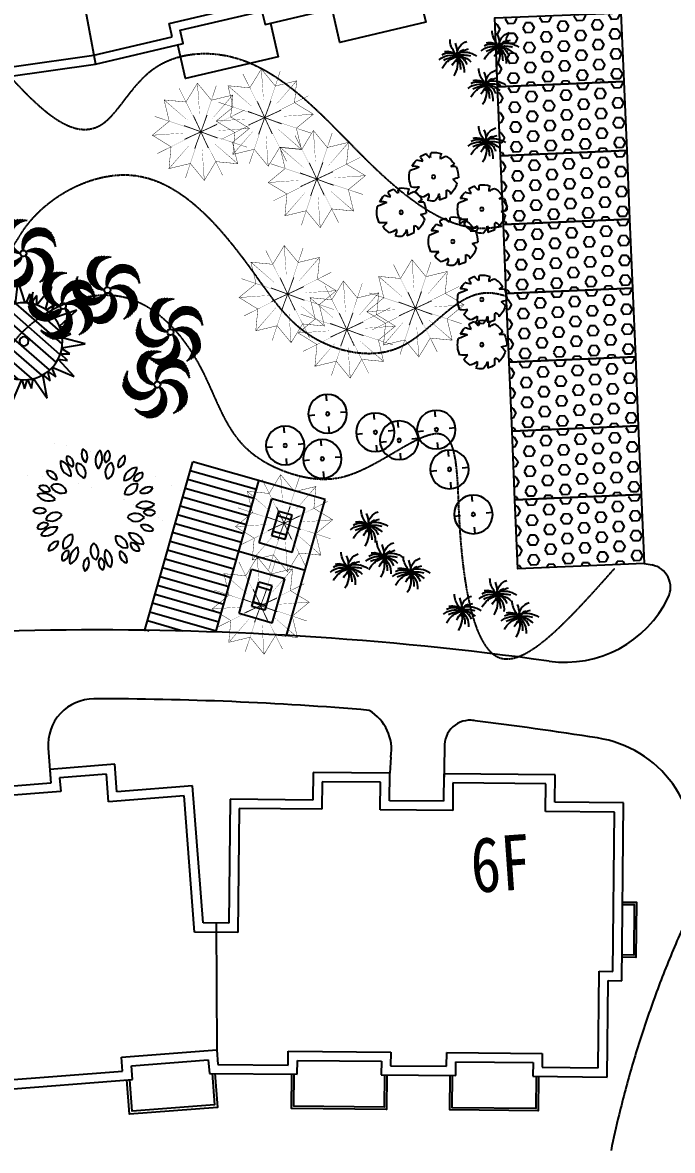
# Model space of a CAD drawing. Extents: x 116619 to 413619, y -387877 to -177877.
# Drawn here: x 341900 to 370201, y -337881 to -288768 of the extents above; entities that cross this region are included whole.
import ezdxf

# ---------------------------------------------------------------- set-up
doc = ezdxf.new("R2010")
doc.units = 0
doc.header["$LTSCALE"] = 35
doc.header["$MEASUREMENT"] = 0
doc.linetypes.add('DASH', pattern=[0.35, 0.25, -0.1])
doc.layers.get('0').update_dxf_attribs({"linetype": 'CONTINUOUS'})
for name, color, linetype in [('BALCONY', 6, 'CONTINUOUS'), ('CHE', 5, 'CONTINUOUS'), ('DX', 32, 'CONTINUOUS'), ('JZ1', 7, 'CONTINUOUS'), ('LAYER1', 160, 'CONTINUOUS'), ('LAYER11', 50, 'CONTINUOUS'), ('LAYER13', 86, 'CONTINUOUS'), ('LAYER4', 41, 'CONTINUOUS'), ('LAYER5', 23, 'CONTINUOUS'), ('PUB_TEXT', 7, 'CONTINUOUS'), ('TREE', 84, 'CONTINUOUS'), ('YJ', 31, 'CONTINUOUS'), ('YJ1', 7, 'CONTINUOUS'), ('新路', 21, 'CONTINUOUS'), ('树', 84, 'CONTINUOUS'), ('树Y', 84, 'CONTINUOUS')]:
    doc.layers.add(name, color=color, linetype=linetype)
doc.styles.add('_ST64F', font='', dxfattribs={"width": 0.8})
doc.styles.add('DIM_FONT', font='SIMPLEX.shx', dxfattribs={"width": 0.8})
doc.styles.get('_ST64F').set_extended_font_data('SimSun')

# ---------------------------------------------------------------- blocks, each defined once
blk = doc.blocks.new('A$C1C107019')
at = {"layer": 'CHE', "color": 84, "ltscale": 2}
for p, q in [((-3.744, -0.52), (-3.756, -0.443)), ((-3.316, -0.452), (-3.329, -0.375)), ((-3.083, -0.541), (-3.316, -0.452)), ((-2.889, -0.384), (-3.083, -0.541)), ((-2.889, -0.384), (-2.901, -0.307)), ((-2.461, -0.315), (-2.473, -0.238)), ((-2.228, -0.404), (-2.461, -0.315)), ((-2.034, -0.247), (-2.228, -0.405)), ((-2.034, -0.247), (-2.046, -0.17)), ((-1.606, -0.179), (-1.618, -0.102)), ((-1.372, -0.268), (-1.606, -0.179)), ((-1.178, -0.11), (-1.372, -0.268)), ((-1.178, -0.11), (-1.191, -0.034)), ((-0.905, -0.446), (-1.1, -0.604)), ((-0.846, -0.469), (-0.905, -0.446)), ((-3.744, -0.52), (-3.861, -0.615)), ((-3.471, -0.856), (-3.665, -1.014)), ((-3.237, -0.946), (-3.471, -0.856)), ((-3.198, -1.192), (-3.237, -0.946)), ((-2.616, -0.72), (-2.81, -0.877)), ((-2.77, -1.124), (-2.81, -0.877)), ((-2.382, -0.809), (-2.616, -0.72)), ((-2.343, -1.056), (-2.382, -0.809)), ((-1.761, -0.583), (-1.955, -0.741)), ((-1.915, -0.988), (-1.955, -0.741)), ((-1.527, -0.672), (-1.761, -0.583)), ((-1.488, -0.919), (-1.682, -1.077)), ((-1.488, -0.919), (-1.527, -0.672)), ((-1.06, -0.851), (-1.099, -0.604)), ((-0.827, -0.94), (-1.06, -0.851)), ((-0.777, -0.9), (-0.827, -0.94)), ((-3.626, -1.261), (-3.665, -1.014)), ((-3.392, -1.35), (-3.626, -1.261)), ((-3.198, -1.192), (-3.392, -1.35)), ((-2.537, -1.213), (-2.77, -1.124)), ((-2.343, -1.056), (-2.537, -1.213)), ((-2.07, -1.392), (-2.264, -1.55)), ((-1.836, -1.481), (-2.07, -1.392)), ((-1.682, -1.077), (-1.915, -0.988)), ((-1.215, -1.255), (-1.409, -1.413)), ((-1.369, -1.66), (-1.409, -1.413)), ((-0.981, -1.345), (-1.215, -1.255)), ((-0.942, -1.592), (-0.981, -1.345)), ((-3.547, -1.754), (-3.687, -1.701)), ((-3.507, -2.001), (-3.547, -1.755)), ((-2.925, -1.529), (-3.119, -1.686)), ((-3.08, -1.933), (-3.119, -1.686)), ((-2.846, -2.022), (-3.08, -1.933)), ((-2.692, -1.618), (-2.925, -1.529)), ((-2.652, -1.865), (-2.846, -2.022)), ((-2.652, -1.865), (-2.692, -1.618)), ((-2.224, -1.796), (-2.264, -1.55)), ((-1.991, -1.886), (-2.224, -1.796)), ((-1.797, -1.728), (-1.991, -1.886)), ((-1.797, -1.728), (-1.836, -1.481)), ((-1.136, -1.749), (-1.369, -1.66)), ((-0.942, -1.592), (-1.136, -1.749)), ((-0.669, -1.928), (-0.863, -2.085)), ((-0.609, -1.95), (-0.669, -1.928)), ((-3.507, -2.001), (-3.624, -2.096)), ((-3.234, -2.338), (-3.428, -2.495)), ((-3.001, -2.427), (-3.234, -2.337)), ((-2.961, -2.674), (-3.001, -2.427)), ((-2.379, -2.201), (-2.573, -2.359)), ((-2.534, -2.605), (-2.573, -2.359)), ((-2.146, -2.29), (-2.379, -2.201)), ((-2.106, -2.537), (-2.146, -2.29)), ((-1.524, -2.064), (-1.718, -2.222)), ((-1.679, -2.469), (-1.718, -2.222)), ((-1.29, -2.154), (-1.524, -2.064)), ((-1.251, -2.4), (-1.445, -2.558)), ((-1.251, -2.4), (-1.29, -2.154)), ((-0.823, -2.332), (-0.863, -2.085)), ((-0.59, -2.421), (-0.823, -2.332)), ((-0.54, -2.381), (-0.59, -2.421)), ((-3.389, -2.742), (-3.428, -2.495)), ((-3.155, -2.831), (-3.389, -2.742)), ((-2.961, -2.674), (-3.155, -2.831)), ((-2.3, -2.695), (-2.534, -2.605)), ((-2.106, -2.537), (-2.3, -2.695)), ((-1.833, -2.873), (-2.027, -3.031)), ((-1.6, -2.962), (-1.833, -2.873)), ((-1.445, -2.558), (-1.679, -2.469)), ((-0.978, -2.737), (-1.172, -2.894)), ((-1.133, -3.141), (-1.172, -2.894)), ((-0.745, -2.826), (-0.978, -2.737)), ((-0.705, -3.073), (-0.745, -2.826)), ((-3.31, -3.236), (-3.45, -3.182)), ((-3.271, -3.483), (-3.31, -3.236)), ((-2.688, -3.01), (-2.883, -3.167)), ((-2.843, -3.414), (-2.882, -3.167)), ((-2.61, -3.504), (-2.843, -3.414)), ((-2.455, -3.099), (-2.688, -3.01)), ((-2.416, -3.346), (-2.61, -3.504)), ((-2.415, -3.346), (-2.455, -3.099)), ((-1.988, -3.278), (-2.027, -3.031)), ((-1.754, -3.367), (-1.988, -3.278)), ((-1.56, -3.209), (-1.754, -3.367)), ((-1.56, -3.209), (-1.6, -2.963)), ((-0.899, -3.23), (-1.133, -3.141)), ((-0.705, -3.073), (-0.899, -3.23)), ((-0.432, -3.409), (-0.626, -3.567)), ((-0.373, -3.432), (-0.432, -3.409)), ((-3.271, -3.483), (-3.387, -3.577)), ((-2.998, -3.819), (-3.192, -3.976)), ((-2.764, -3.908), (-2.998, -3.819)), ((-2.725, -4.155), (-2.764, -3.908)), ((-2.143, -3.682), (-2.337, -3.84)), ((-2.297, -4.087), (-2.337, -3.84)), ((-1.909, -3.771), (-2.143, -3.682)), ((-1.87, -4.018), (-1.909, -3.771)), ((-1.287, -3.546), (-1.481, -3.703)), ((-1.442, -3.95), (-1.481, -3.703)), ((-1.054, -3.635), (-1.287, -3.545)), ((-1.014, -3.882), (-1.209, -4.039)), ((-1.014, -3.882), (-1.054, -3.635)), ((-0.587, -3.813), (-0.626, -3.567)), ((-0.353, -3.903), (-0.587, -3.813)), ((-0.304, -3.862), (-0.353, -3.903)), ((-3.152, -4.223), (-3.192, -3.976)), ((-2.919, -4.312), (-3.152, -4.223)), ((-2.725, -4.155), (-2.919, -4.313)), ((-2.064, -4.176), (-2.297, -4.087)), ((-1.87, -4.018), (-2.064, -4.176)), ((-1.597, -4.354), (-1.791, -4.512)), ((-1.363, -4.444), (-1.597, -4.354)), ((-1.208, -4.039), (-1.442, -3.95)), ((-0.741, -4.218), (-0.936, -4.375)), ((-0.896, -4.622), (-0.935, -4.375)), ((-0.508, -4.307), (-0.741, -4.218)), ((-0.468, -4.554), (-0.508, -4.307)), ((-3.073, -4.717), (-3.214, -4.663)), ((-3.034, -4.964), (-3.073, -4.717)), ((-2.452, -4.491), (-2.646, -4.649)), ((-2.606, -4.896), (-2.646, -4.649)), ((-2.373, -4.985), (-2.606, -4.895)), ((-2.218, -4.58), (-2.452, -4.491)), ((-2.179, -4.827), (-2.373, -4.985)), ((-2.179, -4.827), (-2.218, -4.58)), ((-1.751, -4.759), (-1.791, -4.512)), ((-1.518, -4.848), (-1.751, -4.759)), ((-1.324, -4.691), (-1.518, -4.848)), ((-1.324, -4.691), (-1.363, -4.444)), ((-0.663, -4.712), (-0.896, -4.622)), ((-0.469, -4.554), (-0.663, -4.712)), ((-0.196, -4.89), (-0.39, -5.048)), ((-0.136, -4.913), (-0.196, -4.89)), ((-3.034, -4.964), (-3.151, -5.059)), ((-2.761, -5.3), (-2.955, -5.458)), ((-2.528, -5.389), (-2.761, -5.3)), ((-2.488, -5.636), (-2.528, -5.389)), ((-1.906, -5.163), (-2.1, -5.321)), ((-2.061, -5.568), (-2.1, -5.321)), ((-1.672, -5.253), (-1.906, -5.163)), ((-1.633, -5.5), (-1.672, -5.253)), ((-1.051, -5.027), (-1.245, -5.184)), ((-1.205, -5.431), (-1.245, -5.184)), ((-0.817, -5.116), (-1.051, -5.027)), ((-0.778, -5.363), (-0.972, -5.52)), ((-0.778, -5.363), (-0.817, -5.116)), ((-0.35, -5.295), (-0.39, -5.048)), ((-0.117, -5.384), (-0.35, -5.295)), ((-0.067, -5.344), (-0.117, -5.384)), ((-2.916, -5.704), (-2.955, -5.458)), ((-2.682, -5.794), (-2.916, -5.704)), ((-2.488, -5.636), (-2.682, -5.794)), ((-1.827, -5.657), (-2.061, -5.568)), ((-1.633, -5.5), (-1.827, -5.657)), ((-0.972, -5.52), (-1.205, -5.431))]:
    blk.add_line(p, q, dxfattribs=at)
blk.add_lwpolyline([(-3.017, -5.895), (-3.885, -0.464), (-0.922, 0.009), (-0.055, -5.422)], close=True, dxfattribs=at)
blk = doc.blocks.new('M_F22')
for centre, radius, start, end in [((-63, 1991), 399, 151.7015, 229.7406), ((-591, 1891), 339, 322.8639, 58.5782), ((523, 1764), 486, 130.709, 219.1064), ((-284, 1836), 573, 318.6571, 31.1583), ((662, 1865), 307, 123.4613, 215.4329), ((307, 1931), 266, 293.3115, 45.5828), ((-745, 1661), 486, 170.709, 259.1064), ((-1409, 1198), 573, 358.6571, 71.1583), ((-704, 1829), 307, 163.4613, 255.4329), ((-1018, 1651), 266, 333.3115, 85.5828), ((-242, 1523), 417, 160.5035, 255.3285), ((-684, 1289), 376, 333.2488, 82.5832), ((819, 1335), 417, 120.5035, 215.3285), ((331, 1439), 376, 293.2488, 42.5832), ((1257, 1578), 399, 111.7015, 189.7406), ((788, 1841), 339, 282.8639, 18.5782), ((-1680, 1042), 339, 2.8639, 98.5782), ((-1340, 1458), 399, 191.7015, 269.7406), ((1560, 1027), 486, 90.709, 179.1064), ((988, 1601), 573, 278.6571, 351.1583), ((1732, 1016), 307, 83.4613, 175.4329), ((1502, 1294), 266, 253.3115, 5.5828), ((-1853, 584), 266, 13.3115, 125.5828), ((-1364, 522), 376, 13.2488, 122.5832), ((-1177, 985), 417, 200.5035, 295.3285), ((1511, 508), 417, 80.5035, 175.3285), ((1204, 902), 376, 253.2488, 2.5832), ((-1861, -14), 573, 38.6571, 111.1583), ((-1651, 768), 486, 210.709, 299.1064), ((-1727, 923), 307, 203.4613, 295.4329), ((2003, 413), 399, 71.7015, 149.7406), ((1813, 916), 339, 242.8639, 338.5782), ((-1969, -307), 339, 42.8639, 138.5782), ((1881, -204), 486, 50.709, 139.1064), ((1812, 603), 573, 238.6571, 311.1583), ((-1976, 230), 399, 231.7015, 309.7406), ((-1393, -503), 376, 53.2488, 162.5832), ((-1547, -28), 417, 240.5035, 335.3285), ((1510, -570), 417, 40.5035, 135.3285), ((1528, -71), 376, 213.2488, 322.5832), ((2005, -323), 307, 43.4613, 135.4329), ((2009, 38), 266, 213.3115, 325.5828), ((-1807, -769), 266, 53.3115, 165.5828), ((-1928, -429), 307, 243.4613, 335.4329), ((-1429, -1233), 573, 78.6571, 151.1583), ((-1770, -498), 486, 250.709, 339.1064), ((1825, -959), 399, 31.7015, 109.7406), ((2003, -452), 339, 202.8639, 298.5782), ((-1323, -1527), 339, 82.8639, 178.5782), ((-1674, -1120), 399, 271.7015, 349.7406), ((-756, -1306), 376, 93.2488, 202.5832), ((-1179, -1041), 417, 280.5035, 15.3285), ((1151, -1025), 376, 173.2488, 282.5832), ((816, -1395), 417, 0.5035, 95.3285), ((1335, -1353), 486, 10.709, 99.1064), ((1801, -691), 573, 198.6571, 271.1583), ((1589, -1250), 266, 173.3115, 285.5828), ((1354, -1524), 307, 3.4613, 95.4329), ((-902, -1777), 266, 93.3115, 205.5828), ((-1213, -1593), 307, 283.4613, 15.4329), ((-314, -1889), 573, 118.6571, 191.1583), ((-1048, -1545), 486, 290.709, 19.1064), ((249, -1512), 376, 133.2488, 242.5832), ((-246, -1581), 417, 320.5035, 55.3285), ((962, -1675), 573, 158.6571, 231.1583), ((179, -1883), 486, 330.709, 59.1064), ((1270, -1621), 339, 162.8639, 258.5782), ((808, -1896), 399, 351.7015, 69.7406), ((-44, -2046), 339, 122.8639, 218.5782), ((-574, -1959), 399, 311.7015, 29.7406), ((439, -1967), 266, 133.3115, 245.5828), ((83, -2026), 307, 323.4613, 55.4329)]:
    blk.add_arc(centre, radius, start, end)
at = {"width": 0.8, "flags": 9}
for tag in ['XSIZE', 'YSIZE']:
    blk.add_attdef(tag, (0, 0), '', height=0.5, dxfattribs=at)
blk = doc.blocks.new('A$C49EE6263')
at = {"layer": '树Y', "xscale": 1.2, "yscale": 1.2, "zscale": 1.2}
blk.add_blockref('M_F22', (2668, 2709), dxfattribs=at)
blk = doc.blocks.new('U_B38RDX')
for p, q in [((-182, 1501), (22, 2421)), ((22, 2421), (212, 1501)), ((-965, 1164), (-1290, 2049)), ((-1290, 2049), (-633, 1378)), ((-425, 1459), (-406, 1836)), ((-406, 1836), (-206, 1496)), ((212, 1501), (388, 1837)), ((388, 1837), (431, 1458)), ((658, 1362), (1328, 2025)), ((1328, 2025), (990, 1148)), ((-1497, -236), (168, 1501)), ((-1497, 231), (-299, 1487)), ((-1366, -645), (578, 1399)), ((-633, 1378), (-667, 1755)), ((-667, 1755), (-425, 1459)), ((431, 1458), (651, 1764)), ((651, 1764), (636, 1370)), ((990, 1148), (1319, 1336)), ((1319, 1336), (1151, 993)), ((-1441, 458), (-2193, 1026)), ((-2193, 1026), (-1278, 817)), ((-1278, 817), (-1510, 1116)), ((-1510, 1116), (-1147, 998)), ((-1147, 998), (-1335, 1325)), ((-1335, 1325), (-982, 1148)), ((-1190, -937), (884, 1224)), ((-898, -1215), (1177, 947)), ((1151, 993), (1501, 1132)), ((1501, 1132), (1276, 809)), ((1290, 789), (2212, 986)), ((2212, 986), (1454, 431)), ((-577, -1390), (1381, 640)), ((-1874, 122), (-1504, 220)), ((-1516, -4), (-1874, 122)), ((-1839, 393), (-1447, 435)), ((-1504, 220), (-1839, 393)), ((-182, -1507), (1498, 246)), ((1454, 431), (1832, 411)), ((1832, 411), (1505, 213)), ((1505, 213), (1875, 141)), ((1875, 141), (1510, -9)), ((-2400, -323), (-1516, -4)), ((-1460, -394), (-2400, -323)), ((-1759, -664), (-1452, -416)), ((358, -1463), (1483, -295)), ((2393, -367), (1456, -424)), ((1456, -424), (1763, -645)), ((1512, -33), (2393, -367)), ((-1844, -1569), (-1274, -823)), ((-1384, -628), (-1759, -664)), ((-1642, -910), (-1384, -628)), ((-1274, -823), (-1642, -910)), ((1254, -845), (1815, -1602)), ((1654, -895), (1266, -824)), ((1763, -645), (1381, -634)), ((1381, -634), (1654, -895)), ((-1015, -1121), (-1844, -1569)), ((-1121, -1509), (-996, -1135)), ((-825, -1277), (-1121, -1509)), ((-889, -1654), (-825, -1277)), ((1135, -1496), (819, -1281)), ((819, -1281), (907, -1647)), ((996, -1144), (1135, -1496)), ((1815, -1602), (996, -1144)), ((-627, -1381), (-889, -1654)), ((-704, -2317), (-627, -1381)), ((-248, -1492), (-704, -2317)), ((-127, -1876), (-224, -1494)), ((-3, -1520), (-127, -1876)), ((146, -1872), (-3, -1520)), ((219, -1500), (146, -1872)), ((661, -2329), (219, -1500)), ((598, -1389), (661, -2329)), ((907, -1647), (619, -1378))]:
    blk.add_line(p, q)
for radius in [1521, 176]:
    blk.add_circle((0, 0), radius)
at = {"style": 'DIM_FONT', "width": 0.8, "flags": 9}
for tag in ['XSIZE', 'YSIZE']:
    blk.add_attdef(tag, (0, 0), '', height=0.5, dxfattribs=at)
blk = doc.blocks.new('_F1DZP')
at = {"xscale": 0.7510950000000001, "yscale": 0.7510950000000001, "zscale": 0.7510950000000001}
blk.add_blockref('U_B38RDX', (-206, -188), dxfattribs=at)
at = {"width": 0.8, "flags": 9}
for tag in ['XSIZE', 'YSIZE']:
    blk.add_attdef(tag, (0, 0), '', height=0.5, dxfattribs=at)
blk = doc.blocks.new('U_B0EUU')
at = {"layer": 'TREE', "xscale": 1.125, "yscale": 1.125, "zscale": 1.125}
blk.add_blockref('_F1DZP', (232, 212), dxfattribs=at)
at = {"style": 'DIM_FONT', "width": 0.8, "flags": 9}
for tag in ['XSIZE', 'YSIZE']:
    blk.add_attdef(tag, (0, 0), '', height=0.5, dxfattribs=at)
blk = doc.blocks.new('U_B3JSV')
blk.add_blockref('U_B0EUU', (-10, 371))
at = {"flags": 9}
for tag in ['XSIZE', 'YSIZE']:
    blk.add_attdef(tag, (0, 0), '', height=0.5, dxfattribs=at)
blk = doc.blocks.new('U_B15FHB')
blk.add_blockref('U_B3JSV', (0, -300))
at = {"flags": 9}
for tag in ['XSIZE', 'YSIZE']:
    blk.add_attdef(tag, (0, 0), '', height=0.5, dxfattribs=at)
blk = doc.blocks.new('U_B14TPB')
blk.add_blockref('U_B15FHB', (-150, -672))
at = {"flags": 9}
for tag in ['XSIZE', 'YSIZE']:
    blk.add_attdef(tag, (0, 0), '', height=0.5, dxfattribs=at)
blk = doc.blocks.new('U_B24NYT')
blk.add_circle((0, 0), 68.7)
for centre, start, end in [((-65, 390), 116.4468, 269.4682), ((-37, 389), 112.3242, 265.3455), ((-4, 385), 107.2401, 260.2615), ((24, 379), 103.071, 256.0924), ((51, 371), 98.8104, 251.8318), ((74, 363), 95.2013, 248.2227), ((96, 353), 91.5951, 244.6165), ((351, 182), 44.4468, 197.4682), ((358, 156), 40.3242, 193.3455), ((365, 122), 35.2401, 188.2615), ((-322, 182), 167.2013, 320.2227), ((-306, 200), 163.5951, 316.6165), ((368, 95), 31.071, 184.0924), ((369, 66), 26.8104, 179.8318), ((368, 42), 23.2013, 176.2227), ((366, 18), 19.5951, 172.6165), ((-391, 59), 188.4468, 341.4682), ((-381, 85), 184.3242, 337.3455), ((-367, 115), 179.2401, 332.2615), ((-353, 140), 175.071, 328.0924), ((-337, 163), 170.8104, 323.8318), ((282, -278), 332.4468, 125.4682), ((259, -293), 328.3242, 121.3455), ((229, -309), 323.2401, 116.2615), ((204, -321), 319.071, 112.0924), ((177, -330), 314.8104, 107.8318), ((154, -337), 311.2013, 104.2227), ((130, -342), 307.5951, 100.6165), ((-285, -229), 235.5951, 28.6165), ((-273, -250), 239.2013, 32.2227), ((-260, -270), 242.8104, 35.8318), ((-242, -293), 247.071, 40.0924), ((-223, -313), 251.2401, 44.2615), ((-198, -337), 256.3242, 49.3455), ((-177, -354), 260.4468, 53.4682)]:
    blk.add_arc(centre, 383, start, end)
at = {"style": 'DIM_FONT', "width": 0.8, "flags": 9}
for tag in ['XSIZE', 'YSIZE']:
    blk.add_attdef(tag, (0, 0), '', height=0.5, dxfattribs=at)
blk = doc.blocks.new('_F2XCJ')
at = {"xscale": 2.404809, "yscale": 2.404809, "zscale": 2.404809}
blk.add_blockref('U_B24NYT', (-206, 82), dxfattribs=at)
at = {"width": 0.8, "flags": 9}
for tag in ['XSIZE', 'YSIZE']:
    blk.add_attdef(tag, (0, 0), '', height=0.5, dxfattribs=at)
blk = doc.blocks.new('U_B1EYI')
at = {"layer": 'TREE', "xscale": 0.55556, "yscale": 0.55556, "zscale": 0.55556}
blk.add_blockref('_F2XCJ', (-262, 325), dxfattribs=at)
at = {"style": 'DIM_FONT', "width": 0.8, "flags": 9}
for tag in ['XSIZE', 'YSIZE']:
    blk.add_attdef(tag, (0, 0), '', height=0.5, dxfattribs=at)
blk = doc.blocks.new('U_B5JHS')
blk.add_blockref('U_B1EYI', (502, -345))
at = {"flags": 9}
for tag in ['XSIZE', 'YSIZE']:
    blk.add_attdef(tag, (0, 0), '', height=0.5, dxfattribs=at)
blk = doc.blocks.new('U_B5FBX')
blk.add_blockref('U_B5JHS', (0, 0))
at = {"flags": 9}
for tag in ['XSIZE', 'YSIZE']:
    blk.add_attdef(tag, (0, 0), '', height=0.5, dxfattribs=at)
blk = doc.blocks.new('U_B13TPU')
blk.add_blockref('U_B5FBX', (8, -320))
at = {"flags": 9}
for tag in ['XSIZE', 'YSIZE']:
    blk.add_attdef(tag, (0, 0), '', height=0.5, dxfattribs=at)
blk = doc.blocks.new('A$C26C11E4D')
at = {"layer": 'LAYER1', "xscale": 0.001456, "yscale": 0.001456, "zscale": 0.001456}
blk.add_blockref('U_B13TPU', (1.304, 1.853), dxfattribs=at)
blk = doc.blocks.new('M_F13')
for p, q in [((-515, 179), (-397, 193)), ((-484, 239), (-484, 239)), ((-397, 193), (-484, 239))]:
    blk.add_line(p, q)
blk.add_circle((-3, 3), 38.2)
for centre, radius, start, end in [((-8, 3), 532, 89.3321, 114.3856), ((-175, 449), 193, 352.0775, 26.6128), ((-85, 589), 202, 304.1868, 338.5411), ((-8, 3), 531, 62.8767, 77.7021), ((-8, 3), 527, 126.0751, 153.6245), ((-356, 208), 224, 48.5203, 80.5151), ((-325, 399), 130, 343.6555, 39.76), ((80, 476), 154, 315.8454, 359.7651), ((-244, 1929), 1632, 285.4397, 290.7099), ((412, 44), 234, 83.5323, 121.6544), ((-8, 3), 523, 31.4098, 49.4752), ((-8, 3), 537, 160.8426, 187.275), ((959, 2091), 1965, 250.0865, 256.3451), ((-8, 3), 534, 340.3307, 19.43), ((-610, -942), 880, 77.3728, 85.4649), ((-5, -500), 587, 134.7782, 147.3315), ((-8, 3), 524, 200.8103, 231.4392), ((358, 465), 656, 266.7455, 282.0146), ((0, -631), 545, 39.6536, 53.993), ((-251, -396), 87.2, 97.741, 188.8107), ((-1350, -519), 1108, 2.9465, 10.9238), ((-8, 3), 522, 243.1498, 261.8356), ((125, -442), 220, 160.6009, 199.3991), ((100, -357), 178, 186.1912, 248.4952), ((-8, 3), 527, 274.7236, 290.3277), ((296, -376), 163, 170.6314, 220.6278), ((325, -118), 300, 230.4582, 263.1093), ((-8, 3), 514, 305.394, 326.2464)]:
    blk.add_arc(centre, radius, start, end)
at = {"width": 0.8, "flags": 9}
for tag, p in [('XSIZE', (-62, 12)), ('YSIZE', (9, 6))]:
    blk.add_attdef(tag, p, '', height=0.2, dxfattribs=at)
blk = doc.blocks.new('U_B19BKZ')
at = {"layer": 'LAYER1', "color": 96}
for points, const_width in [([(-772, -890), (-721, -361), (-1176, -83), (-765, 255), (-890, 772), (-361, 721), (-83, 1176), (255, 765), (772, 890), (721, 361), (1176, 83), (765, -255), (890, -772), (361, -721), (83, -1176), (-255, -765), (-772, -890)], 10), ([(-181, 395), (0, 0)], 20), ([(151, 407), (0, 0)], 20), ([(-407, 151), (0, 0)], 20), ([(-395, -181), (0, 0)], 20), ([(-151, -407), (0, 0)], 20), ([(395, 181), (0, 0)], 20), ([(407, -151), (0, 0)], 20), ([(181, -395), (0, 0)], 20)]:
    blk.add_lwpolyline(points, dxfattribs=dict(at, const_width=const_width))
for points in [[(-31, 433, 3.68, 10, 0), (-83, 1176, 10, 10, 0)], [(0, 0, 0, 10, 0), (373, 1118, 10, 10, 0)], [(0, 0, 0, 10, 0), (-527, 1054, 10, 10, 0)], [(285, 328, 3.68, 10, 0), (772, 890, 10, 10, 0)], [(-328, 285, 3.68, 10, 0), (-890, 772, 10, 10, 0)], [(0, 0, 0, 10, 0), (-1118, 373, 10, 10, 0)], [(0, 0, 0, 10, 0), (1054, 527, 10, 10, 0)], [(0, 0, 0, 10, 0), (-1054, -527, 10, 10, 0)], [(0, 0, 0, 10, 0), (-373, -1118, 10, 10, 0)], [(0, 0, 0, 10, 0), (1118, -373, 10, 10, 0)], [(0, 0, 0, 10, 0), (527, -1054, 10, 10, 0)], [(433, 31, 3.68, 10, 0), (1176, 83, 10, 10, 0)], [(-433, -31, 3.68, 10, 0), (-1176, -83, 10, 10, 0)], [(-285, -328, 3.68, 10, 0), (-772, -890, 10, 10, 0)], [(31, -433, 3.68, 10, 0), (83, -1176, 10, 10, 0)], [(328, -285, 3.68, 10, 0), (890, -772, 10, 10, 0)]]:
    blk.add_lwpolyline(points, format="xyseb", dxfattribs=at)
at = {"flags": 9}
for tag in ['XSIZE', 'YSIZE']:
    blk.add_attdef(tag, (0, 0), '', height=0.5, dxfattribs=at)
blk = doc.blocks.new('A$C225B288B')
at = {"layer": 'LAYER1', "xscale": 0.0018, "yscale": 0.0018, "zscale": 0.0018}
blk.add_blockref('U_B19BKZ', (2.132, 2.132), dxfattribs=at)
blk = doc.blocks.new('U_B6MTG')
for p, q in [((0, 1500), (0, 1000)), ((-1500, 0), (-1000, 0)), ((1500, 0), (1000, 0)), ((0, -1500), (0, -1000))]:
    blk.add_line(p, q)
for radius in [1500, 137]:
    blk.add_circle((0, 0), radius)
at = {"style": 'DIM_FONT', "width": 0.8, "flags": 9}
for tag in ['XSIZE', 'YSIZE']:
    blk.add_attdef(tag, (0, 0), '', height=0.5, dxfattribs=at)
blk = doc.blocks.new('_F11MZC')
blk.add_blockref('U_B6MTG', (51, -17))
at = {"width": 0.8, "flags": 9}
for tag in ['XSIZE', 'YSIZE']:
    blk.add_attdef(tag, (0, 0), '', height=0.5, dxfattribs=at)
blk = doc.blocks.new('U_B9FYX')
at = {"layer": 'TREE', "xscale": 0.93333, "yscale": 0.93333, "zscale": 0.93333, "rotation": 270}
blk.add_blockref('_F11MZC', (15, 47), dxfattribs=at)
at = {"style": 'DIM_FONT', "width": 0.8, "flags": 9}
for tag in ['XSIZE', 'YSIZE']:
    blk.add_attdef(tag, (0, 0), '', height=0.5, dxfattribs=at)
blk = doc.blocks.new('U_B12JJL')
blk.add_blockref('U_B9FYX', (-84, 627))
at = {"flags": 9}
for tag in ['XSIZE', 'YSIZE']:
    blk.add_attdef(tag, (0, 0), '', height=0.5, dxfattribs=at)
blk = doc.blocks.new('U_B2FEM')
blk.add_blockref('U_B12JJL', (0, -600))
at = {"flags": 9}
for tag in ['XSIZE', 'YSIZE']:
    blk.add_attdef(tag, (0, 0), '', height=0.5, dxfattribs=at)
blk = doc.blocks.new('U_B3SIS')
blk.add_blockref('U_B2FEM', (-134, 132))
at = {"flags": 9}
for tag in ['XSIZE', 'YSIZE']:
    blk.add_attdef(tag, (0, 0), '', height=0.5, dxfattribs=at)
blk = doc.blocks.new('U_B24ZQQ')
blk.add_blockref('U_B3SIS', (300, 0))
at = {"flags": 9}
for tag in ['XSIZE', 'YSIZE']:
    blk.add_attdef(tag, (0, 0), '', height=0.5, dxfattribs=at)
blk = doc.blocks.new('M_F19')
at = {"const_width": 30}
for points in [[(-446, 82, 1), (-416, 82, 1)], [(-192, 156, 1), (-162, 156, 1)], [(-123, 99, 1), (-93, 99, 1)], [(-61, -8, 1), (-31, -8, 1)], [(-34, 49, 1), (-4, 49, 1)], [(-20, 16, 1), (10, 16, 1)], [(14, 0, 1), (44, 0, 1)], [(269, 190, 1), (299, 190, 1)], [(461, 8, 1), (491, 8, 1)], [(-281, -157, 1), (-251, -157, 1)], [(-206, -314, 1), (-176, -314, 1)], [(-96, -173, 1), (-66, -173, 1)], [(-13, -33, 1), (17, -33, 1)], [(7, -173, 1), (37, -173, 1)], [(289, -149, 1), (319, -149, 1)], [(56, -487, 1), (86, -487, 1)]]:
    blk.add_lwpolyline(points, format="xyb", close=True, dxfattribs=at)
for centre, radius, start, end in [((-483, -9), 482, 6.9904, 78.0284), ((1199, 96), 1225, 163.8561, 179.1105), ((-364, 515), 548, 342.9456, 6.4814), ((-185, -611), 732, 78.5516, 130.9815), ((-55, -1223), 1256, 88.3286, 108.729), ((104, -701), 728, 103.0452, 139.7766), ((-480, -437), 647, 48.7581, 83.8624), ((155, -426), 476, 114.0956, 166.2953), ((-315, -111), 315, 28.8901, 78.4579), ((-1741, 1044), 2026, 328.9873, 340.361), ((298, -285), 422, 62.9909, 135.9102), ((257, -536), 586, 53.3231, 115.7633), ((366, -391), 582, 85.8741, 126.9558), ((450, -463), 649, 134.4861, 189.3762), ((779, -372), 864, 155.0888, 185.9637), ((-87, -1604), 1605, 70.5249, 87.8244), ((805, -149), 813, 171.2496, 218.2333), ((-3288, -3108), 4475, 39.0488, 42.6799), ((-83, -736), 718, 31.315, 82.1378)]:
    blk.add_arc(centre, radius, start, end)
at = {"width": 0.8, "flags": 9}
for tag in ['XSIZE', 'YSIZE']:
    blk.add_attdef(tag, (0, 0), '', height=0.5, dxfattribs=at)

msp = doc.modelspace()

# ---------------------------------------------------------------- linework, layer by layer
for p, q in [((348278.3, -288806.5), (352621.5, -287792.5)), ((348413.6, -289385.7), (348278.3, -288806.5)), ((345001.1, -290182.4), (348413.6, -289385.7)), ((341532.2, -290678.7), (345001.1, -290182.4)), ((345916.5, -321067.9), (343085, -321288.5)), ((346009.7, -322264.3), (345916.5, -321067.9)), ((343085, -321288.5), (343131.6, -321886.7)), ((345548.7, -321497.8), (343514.9, -321656.2)), ((343514.9, -321656.2), (343561.5, -322254.4)), ((345641.9, -322694.1), (345548.7, -321497.8)), ((354548.5, -321421.2), (354537, -322621.1)), ((357888.3, -321453), (354548.5, -321421.2)), ((357876.9, -322652.9), (357888.3, -321453)), ((360248.2, -321475.5), (360236.8, -322675.4)), ((365088, -321521.6), (360248.2, -321475.5)), ((365076.5, -322721.5), (365088, -321521.6)), ((343131.6, -321886.7), (340778.8, -322069.9)), ((349299.7, -322008), (346009.7, -322264.3)), ((349764.6, -327975.9), (349299.7, -322008)), ((354944.6, -321825), (354933.2, -323024.9)), ((357484.5, -321849.2), (354944.6, -321825)), ((357473.1, -323049.1), (357484.5, -321849.2)), ((360644.4, -321879.3), (360632.9, -323079.2)), ((364684.2, -321917.7), (360644.4, -321879.3)), ((364672.8, -323117.7), (364684.2, -321917.7)), ((343561.5, -322254.4), (340411, -322499.8)), ((348932, -322437.9), (345641.9, -322694.1)), ((349394.3, -328372.4), (348932, -322437.9)), ((350937.2, -322586.8), (350885.7, -327986.6)), ((354537, -322621.1), (350937.2, -322586.8)), ((360236.8, -322675.4), (357876.9, -322652.9)), ((351333.4, -322990.6), (351281.9, -328390.4)), ((354933.2, -323024.9), (351333.4, -322990.6)), ((360632.9, -323079.2), (357473.1, -323049.1)), ((367672.6, -323146.3), (364672.8, -323117.7)), ((368076.4, -322750.1), (365076.5, -322721.5)), ((367606.5, -330085.9), (367672.6, -323146.3)), ((368002.7, -330489.7), (368076.4, -322750.1)), ((350885.7, -327986.6), (349764.6, -327975.9)), ((351281.9, -328390.4), (349394.3, -328372.4)), ((366966.5, -334280), (367006.5, -330080.2)), ((367006.5, -330080.2), (367606.5, -330085.9)), ((367362.7, -334683.8), (367402.7, -330484)), ((367402.7, -330484), (368002.7, -330489.7)), ((346208, -333823.8), (350355.4, -333500.7)), ((346254.6, -334422), (346208, -333823.8)), ((346637.9, -334191.5), (349987.7, -333930.6)), ((349987.7, -333930.6), (350034.3, -334528.8)), ((350355.4, -333500.7), (350404.6, -334132.3)), ((353467, -334161.4), (353472.8, -333556.7)), ((353472.8, -333556.7), (357932.6, -333599.1)), ((353863.2, -334565.2), (353869, -333960.5)), ((353869, -333960.5), (357528.8, -333995.3)), ((357932.6, -333599.1), (357926.9, -334193.9)), ((360366.8, -334217.2), (360372.5, -333617.2)), ((360372.5, -333617.2), (364532.4, -333656.8)), ((364532.4, -333656.8), (364526.6, -334256.8)), ((339634.6, -334937.7), (346254.6, -334422)), ((346684.5, -334789.7), (346637.9, -334191.5)), ((350404.6, -334132.3), (353467, -334161.4)), ((357528.8, -333995.3), (357523.1, -334590.1)), ((357926.9, -334193.9), (360366.8, -334217.2)), ((360763, -334621), (360768.7, -334021)), ((360768.7, -334021), (364128.6, -334053)), ((364128.6, -334053), (364122.8, -334653)), ((364526.6, -334256.8), (366966.5, -334280)), ((339266.9, -335367.5), (346684.5, -334789.7)), ((350034.3, -334528.8), (353863.2, -334565.2)), ((357523.1, -334590.1), (360763, -334621)), ((364122.8, -334653), (367362.7, -334683.8))]:
    msp.add_line(p, q)
msp.add_lwpolyline([(306986.6, -287362.6), (307364.7, -294252.2), (314494, -293860.9), (314461.1, -293261.8), (322908.4, -292798.1), (322941.3, -293397.2), (326857.1, -293182.3), (330739.3, -292626.9), (330655.1, -292038.1), (334278.2, -291519.7), (334362.4, -292108.6), (337569.7, -291649.7), (337485.5, -291060.9), (341108.6, -290542.5), (341192.9, -291131.4), (345075, -290575.9), (348894, -289684.3), (348758.8, -289105.1), (352323, -288272.9), (352458.2, -288852.2), (355613.3, -288115.5)])
at = {"layer": 'BALCONY'}
for points in [[(359119.1, -287297), (359460.1, -288757.7), (359460.1, -288757.7), (355720.7, -289630.8), (355379.6, -288170.1)], [(352691.9, -288797.6), (353032.9, -290258.3), (353032.9, -290258.3), (349001.4, -291199.6), (348660.3, -289738.9)], [(368035.3, -327069.9), (368635.2, -327075.6), (368612.4, -329475.5), (368012.4, -329469.8)], [(368034.3, -327169.9), (368534.3, -327174.7), (368513.3, -329374.6), (368013.3, -329369.8)], [(350273.6, -334510.1), (350390.1, -336005.6), (346561.7, -336303.8), (346445.2, -334808.3)], [(350153.9, -334519.4), (350261.1, -335895.3), (346672, -336174.9), (346564.8, -334799)], [(357763.1, -334592.4), (357748.8, -336092.3), (357748.8, -336092.3), (353609, -336052.9), (353623.3, -334552.9)], [(357663.1, -334591.4), (357649.8, -335991.4), (353710, -335953.8), (353723.3, -334553.9)], [(364362.8, -334655.3), (364348.5, -336155.2), (364348.5, -336155.2), (360508.7, -336118.6), (360523, -334618.7)], [(364262.8, -334654.3), (364249.5, -336054.2), (360609.7, -336019.6), (360623, -334619.6)]]:
    msp.add_lwpolyline(points, dxfattribs=at)
at = {"layer": 'DX', "linetype": 'DASH'}
for points, knots in [([(340536.4, -290220.3), (342428.3, -292339.8), (344872.5, -295039.4), (347322.9, -290251.2), (351168.3, -289825.6), (354909.9, -292447.3), (357592.9, -295812.5), (360892.7, -297844.4), (362444.3, -297705.2), (362840.9, -297614)], [18397.0826114, 18397.0826114, 18397.0826114, 18397.0826114, 25120.9837891, 28125.5532189, 31530.3034514, 35368.1313478, 41253.6384496, 44787.6587419, 46013.1597255, 46013.1597255, 46013.1597255, 46013.1597255]), ([(332160.4, -291418.7), (332348.5, -291540.3), (334075.9, -292757.3), (335866.6, -295351.6), (337644.9, -298237.9), (339465.3, -299775.4), (341237.6, -299119.3), (342408.7, -296609.6), (347522.8, -293923.4), (351475.2, -298864.4), (354082.5, -302745.4), (358763.4, -303873.2), (360831.3, -300296.1), (362605.1, -300561.1), (362893.8, -300659.4)], [12538.6121928, 12538.6121928, 12538.6121928, 12538.6121928, 13190.8041166, 18690.6440065, 21787.4147969, 23626.1564062, 25131.8038328, 26644.5147959, 31840.9400637, 38814.7596679, 42254.344655, 46194.2114666, 50699.3331295, 51592.1548921, 51592.1548921, 51592.1548921, 51592.1548921])]:
    msp.add_open_spline(points, degree=3, knots=knots, dxfattribs=at)
msp.add_spline([(314879, -293238.9), (321865, -297634.1), (325302.5, -295808.2), (328703.2, -294967.9), (332473.7, -297632.3), (334647.3, -300836.2), (337155.7, -304372), (339642.6, -306757.9), (341204.7, -306742.1), (341007.4, -304383.5), (342089.6, -302059.8), (346270.9, -300710.8), (349596.6, -303686.8), (351554.3, -307220.3), (353958.6, -308505.4), (355954.8, -308519.2), (360226.4, -306725.1), (360902.2, -310218.5), (362724.5, -316442.7), (367676.5, -312543.7)], degree=3, dxfattribs=at)
at = {"layer": 'LAYER4'}
for p, q in [((343866.2, -284142.3), (345075, -290575.9)), ((350325.2, -327981.2), (350355.4, -333500.7))]:
    msp.add_line(p, q, dxfattribs=at)
at = {"layer": 'YJ', "color": 7}
for p, q in [((347213.6, -315268.6), (349309.9, -307901.3)), ((355080.8, -309543.4), (349309.9, -307901.3)), ((350321.1, -315309.2), (352195.4, -308722.3)), ((352205.2, -311428.3), (352752.5, -309504.7)), ((354195.3, -309915.2), (352752.5, -309504.7)), ((353399.2, -315453.4), (355080.8, -309543.4)), ((352761.1, -311118.7), (353062.2, -310060.7)), ((353584.6, -310417.2), (353007.5, -310253)), ((353639.3, -310224.9), (353062.2, -310060.7)), ((353338.2, -311282.9), (353639.3, -310224.9)), ((353647.9, -311838.8), (354195.3, -309915.2)), ((354205.1, -312621.2), (348434.1, -310979.1)), ((353338.2, -311282.9), (352761.1, -311118.7)), ((353393, -311090.5), (352815.9, -310926.3)), ((353647.9, -311838.8), (352205.2, -311428.3)), ((351329.4, -314506.1), (351876.7, -312582.5)), ((353319.5, -312993), (351876.7, -312582.5)), ((351885.4, -314196.5), (352186.4, -313138.5)), ((352708.8, -313495), (352131.7, -313330.8)), ((352763.5, -313302.7), (352186.4, -313138.5)), ((352462.4, -314360.7), (352763.5, -313302.7)), ((352772.1, -314916.7), (353319.5, -312993)), ((352462.4, -314360.7), (351885.4, -314196.5)), ((352517.2, -314168.3), (351940.1, -314004.1)), ((352772.1, -314916.7), (351329.4, -314506.1))]:
    msp.add_line(p, q, dxfattribs=at)
at = {"layer": 'YJ'}
for p, q in [((352085.9, -309107), (349200.5, -308286)), ((351976.4, -309491.8), (349091, -308670.7)), ((351867, -309876.5), (348981.5, -309055.4)), ((351648, -310646), (348762.6, -309824.9)), ((351757.5, -310261.2), (348872, -309440.2)), ((351538.5, -311030.7), (348653.1, -310209.6)), ((351429.1, -311415.4), (348543.6, -310594.4)), ((351210.1, -312184.9), (348324.7, -311363.8)), ((351100.6, -312569.6), (348215.2, -311748.5)), ((350991.2, -312954.3), (348105.7, -312133.3)), ((350881.7, -313339.1), (347996.2, -312518)), ((350662.7, -314108.5), (347777.3, -313287.4)), ((350772.2, -313723.8), (347886.8, -312902.7)), ((350553.3, -314493.2), (347667.8, -313672.2)), ((350443.8, -314878), (347558.3, -314056.9)), ((350334.3, -315262.7), (347448.9, -314441.6)), ((347417.9, -315264.6), (347229.9, -315211.1)), ((348879.5, -315264.6), (347339.4, -314826.4))]:
    msp.add_line(p, q, dxfattribs=at)
at = {"layer": 'YJ', "color": 7, "const_width": 0.3}
for points in [[(322477.2, -305447.6, 0.5610269), (332890.8, -309686.7, -0.3142821), (348924.8, -309254.6)], [(321008.2, -305757.8, 0.5581977), (333781.7, -310893.5, -0.3247345), (348491.9, -310776.2)]]:
    msp.add_lwpolyline(points, format="xyb", dxfattribs=at)
at = {"layer": '新路'}
for p, q in [((368964.8, -312317.5), (369315.1, -312388.2)), ((343017.8, -320366), (343131.6, -321886.7)), ((360273.2, -320323.7), (360242.5, -322075.4)), ((357937.7, -320750.9), (357888.3, -321453))]:
    msp.add_line(p, q, dxfattribs=at)
for centre, radius, start, end in [((369117.3, -313368.4), 1000, 334.11411, 78.59162), ((365518.7, -311622.1), 5000, 262.09535, 334.11411), ((345175.6, -458139.6), 142923, 82.095346, 99.557869), ((345012.2, -320216.7), 2000, 90.06786, 184.28159), ((345175.6, -458139.6), 139923, 85.152635, 90.067859), ((355963.9, -320428.2), 2000, 350.71377, 58.82139), ((361385.5, -320263.1), 1113.9, 80.98424, 183.12094), ((339543.2, -495190.1), 177398.7, 81.114651, 82.8945), ((366165.9, -324859.4), 5000, 350.94549, 81.04998)]:
    msp.add_arc(centre, radius, start, end, dxfattribs=at)
msp.add_open_spline([(371199.2, -326982.2), (371061.1, -327272.7), (370925.9, -327564.4), (370484.1, -328542.4), (370190.7, -329233.5), (369637, -330626.3), (369376.6, -331327.9), (368889.5, -332740.5), (368662.7, -333451.4), (368243.4, -334881.2), (368050.9, -335600.1), (367750, -336840.1), (367633.3, -337359.6), (367525.5, -337880.5)], degree=3, knots=[2.71804231, 2.71804231, 2.71804231, 2.71804231, 2.73546933, 2.73546933, 2.77626854, 2.77626854, 2.81706776, 2.81706776, 2.85786697, 2.85786697, 2.89866618, 2.89866618, 2.92791621, 2.92791621, 2.92791621, 2.92791621], dxfattribs=at)

# ---------------------------------------------------------------- block references
at = {"layer": 'JZ1', "xscale": 1000, "yscale": 1000, "zscale": 1000, "rotation": 83.33485379233787}
for p in [(362576.4, -287655.2, 0), (362702.6, -290652.6, 0), (362828.8, -293649.9, 0), (362955, -296647.2, 0), (363081.2, -299644.6, 0), (363207.4, -302641.9, 0), (363333.6, -305639.3, 0), (363459.8, -308636.6, 0)]:
    msp.add_blockref('A$C1C107019', p, dxfattribs=at)
at = {"layer": 'LAYER1', "extrusion": (0, 0, -1), "xscale": 1.306368, "yscale": 1.306368, "zscale": -1.306368, "rotation": 354.786686086626}
msp.add_blockref('U_B14TPB', (-341681.6, -301884.5), dxfattribs=at)
at = {"layer": 'LAYER11', "extrusion": (0, 0, -1), "xscale": 1.29, "yscale": 1.29, "zscale": -1.29, "rotation": 354.786686086626}
for p in [(-362650.3, -289844.2), (-360813.8, -290230.6), (-362070.4, -291486.2), (-362070.4, -293997.5), (-356947.4, -310707), (-357624, -312059.3), (-356077.4, -312542.2), (-358783.9, -312735.4), (-362553.7, -313701.2), (-361007.1, -314377.3), (-363520.2, -314667.1)]:
    msp.add_blockref('M_F19', p, dxfattribs=at)
at = {"layer": 'LAYER13', "extrusion": (0, 0, -1), "xscale": 0.6000000000000001, "yscale": 0.6000000000000001, "zscale": -0.6000000000000001, "rotation": 354.786686086626}
for p in [(-355241.5, -305893.4), (-357318.9, -306700.6), (-359973.5, -306585.3), (-353394.8, -307277.3), (-358357.7, -307046.6), (-355010.7, -307853.9), (-360550.5, -308315.2), (-361589.3, -310275.8)]:
    msp.add_blockref('U_B24ZQQ', p, dxfattribs=at)
at = {"layer": 'LAYER5', "extrusion": (0, 0, -1), "xscale": 2, "yscale": 2, "zscale": -2, "rotation": 354.786686086626}
for p in [(-359788.4, -295494.5), (-358382, -297040.4), (-361898.1, -296899.9), (-360632.3, -298305.3), (-361898.1, -300835), (-361898.1, -302802.5)]:
    msp.add_blockref('M_F13', p, dxfattribs=at)
at = {"layer": 'YJ1', "xscale": 1000, "yscale": 1000, "zscale": 1000}
for name, p in [('A$C225B288B', (350314.7, -295040.5)), ('A$C225B288B', (347533.5, -295658.1)), ('A$C225B288B', (352580.9, -297716.7)), ('A$C26C11E4D', (340441.7, -300247.1)), ('A$C225B288B', (351312.8, -302724.5)), ('A$C26C11E4D', (344100.1, -301846.4)), ('A$C225B288B', (356875.2, -303342.1)), ('A$C26C11E4D', (342156.6, -302531.9)), ('A$C225B288B', (353888, -304268.4)), ('A$C26C11E4D', (346844, -303674.3)), ('A$C26C11E4D', (346272.3, -305959.1)), ('A$C225B288B', (351156.2, -312702)), ('A$C225B288B', (350136.9, -316287.3))]:
    msp.add_blockref(name, p, dxfattribs=at)
at = {"layer": '树', "xscale": 0.9999999992896966, "yscale": 1.000000000203727, "rotation": 359.7277227218462}
msp.add_blockref('A$C49EE6263', (342333.6, -312646.1), dxfattribs=at)

# ---------------------------------------------------------------- texts
at = {"layer": 'PUB_TEXT', "style": '_ST64F', "width": 0.8}
msp.add_text('6F', height=2400, rotation=4.0025, dxfattribs=at).set_placement((361495.6, -326669.1))

doc.saveas('drawing.dxf')
